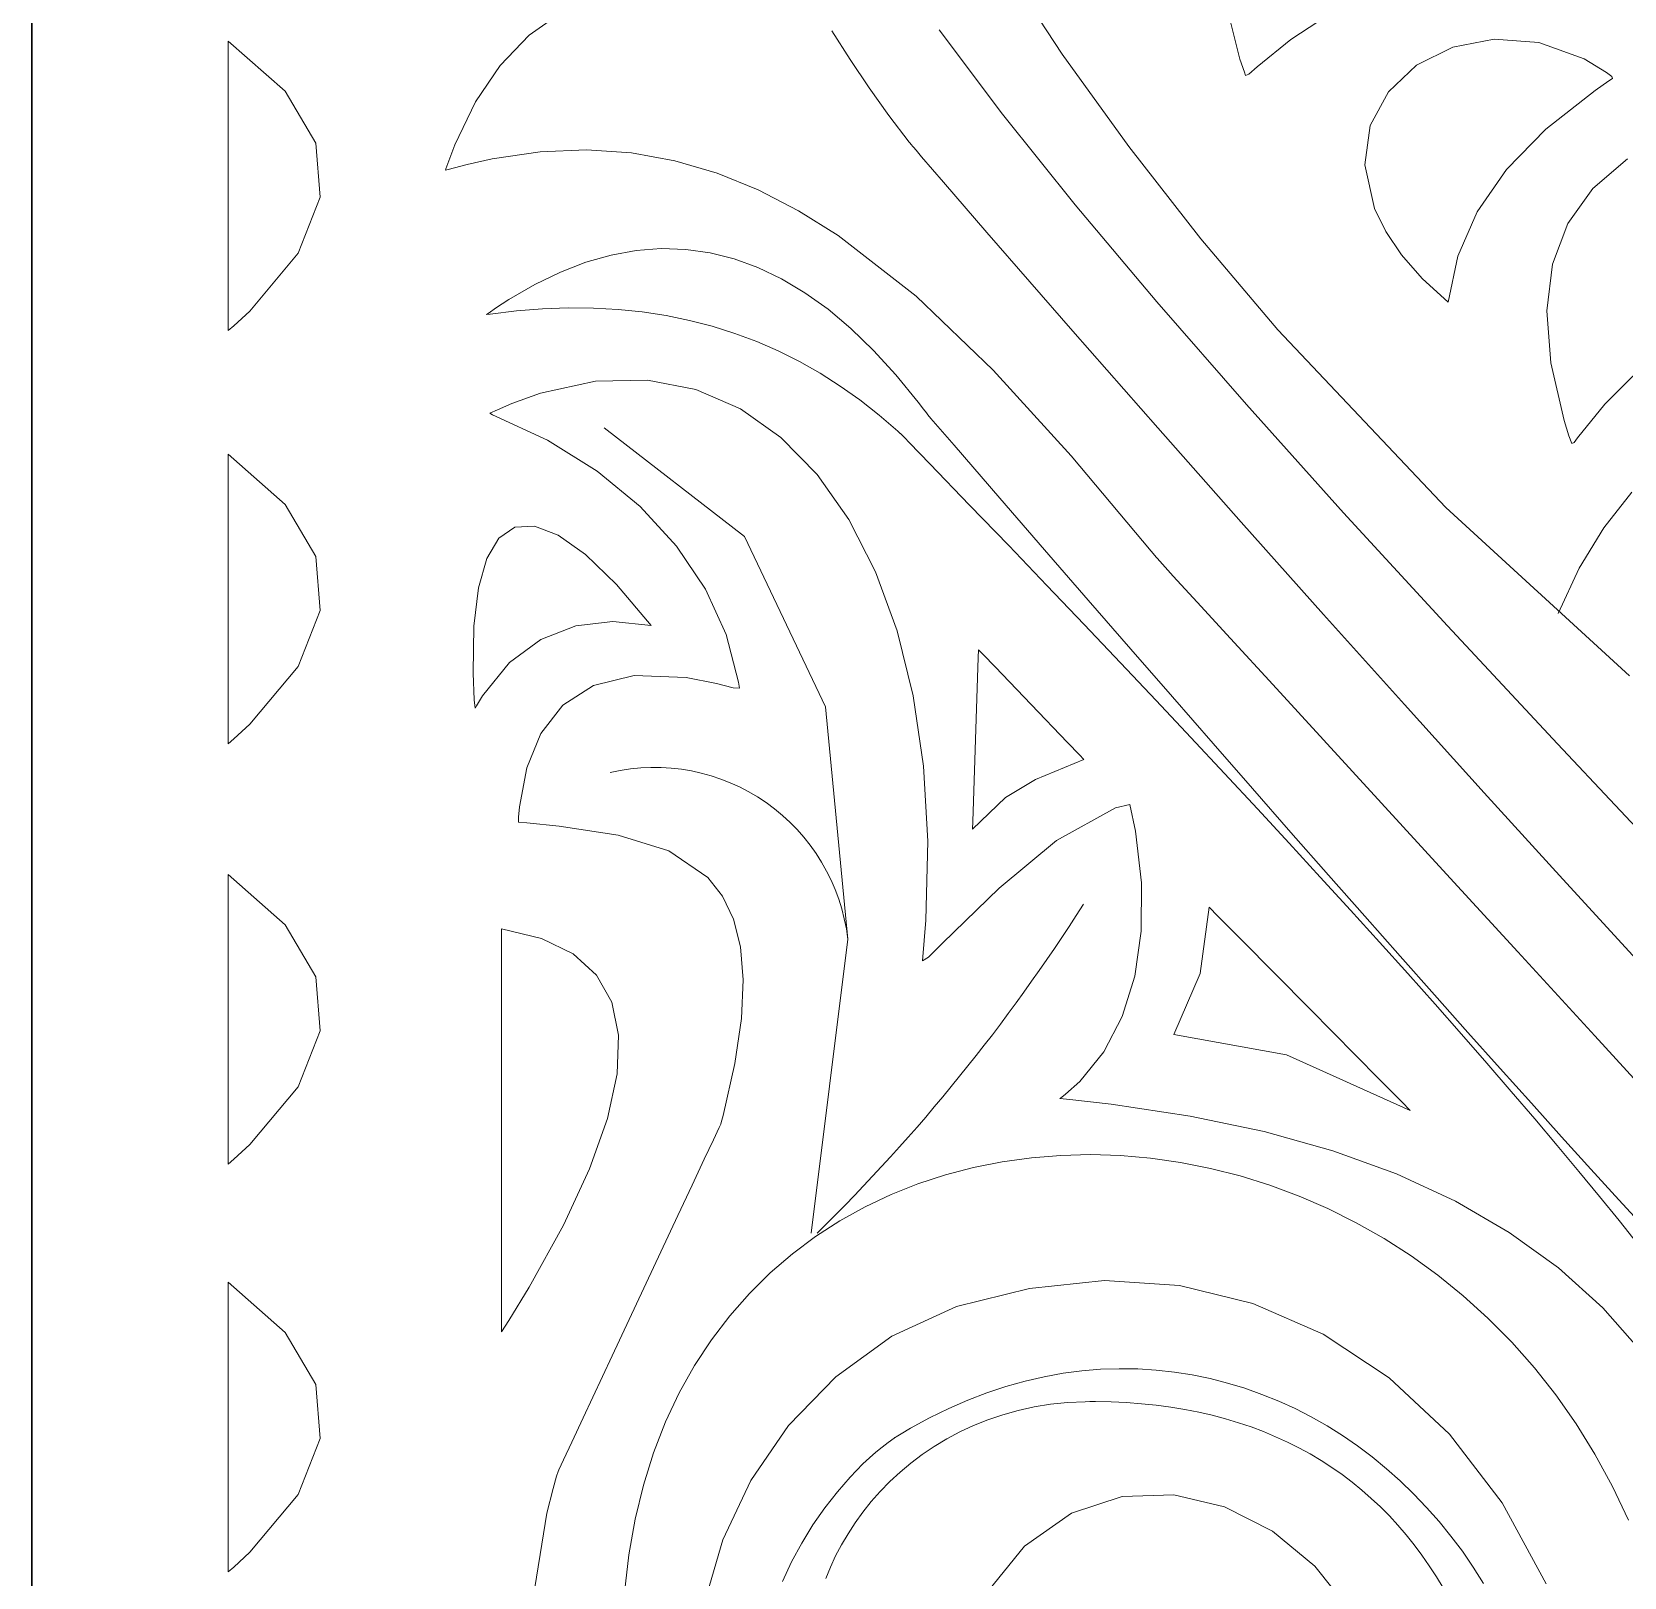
# Model space of a CAD drawing. Header units: inches. Extents: x 249 to 1192, y -18 to 440.
# Drawn here: x 634.3548 to 634.6963, y 187.2197 to 187.5511 of the extents above; entities that cross this region are included whole.
import ezdxf

# ---------------------------------------------------------------- set-up
doc = ezdxf.new("R2010")
doc.units = ezdxf.units.IN
doc.header["$MEASUREMENT"] = 0
doc.layers.add('DINDING', color=6, linetype='Continuous', lineweight=0)
doc.layers.add('KACA', color=141, linetype='Continuous', lineweight=30)

# ---------------------------------------------------------------- blocks, each defined once
blk = doc.blocks.new('GORGA')
blk.add_lwpolyline([(366.59218, 151.19092), (367.59218, 151.19092), (367.59218, 149.19092), (366.59218, 149.19092)], close=True)
blk.add_lwpolyline([(366.59218, 151.19092), (367.59218, 151.19092), (367.59218, 149.19092), (366.59218, 149.19092)], close=True)
at = {"lineweight": 9}
for points in [[(367.33568, 150.585), (367.3331, 150.57442), (367.3321, 150.57162), (367.33183, 150.57091), (367.33113, 150.57121), (367.32932, 150.57279), (367.32215, 150.57861), (367.30823, 150.58779)], [(367.24991, 150.55302), (367.25733, 150.54671), (367.26269, 150.53918), (367.26598, 150.53044), (367.26722, 150.52048), (367.26639, 150.50932), (367.2635, 150.49694), (367.26246, 150.49365), (367.26188, 150.49198), (367.26134, 150.49223), (367.26062, 150.49319), (367.25479, 150.50045), (367.24254, 150.51262)], [(367.47839, 150.5846), (367.48548, 150.57954), (367.49169, 150.57309), (367.49702, 150.56526), (367.50147, 150.55605), (367.50337, 150.55092), (367.50348, 150.55059), (367.50285, 150.55075), (367.50149, 150.55113), (367.49879, 150.55184), (367.49347, 150.55303), (367.48314, 150.55456), (367.47318, 150.55497), (367.46356, 150.55432), (367.45424, 150.55264), (367.44519, 150.54999), (367.43635, 150.5464), (367.42771, 150.54192), (367.41921, 150.53659), (367.40251, 150.52359), (367.38596, 150.50773), (367.36924, 150.48938), (367.35206, 150.46889), (367.35096, 150.46755), (367.35082, 150.46739), (367.35024, 150.46675), (367.34907, 150.46548), (367.34734, 150.46358), (367.34223, 150.45801), (367.33507, 150.4502), (367.32599, 150.4403), (367.31515, 150.42848), (367.30268, 150.41487), (367.28873, 150.39965), (367.27343, 150.38297), (367.25695, 150.36499), (367.23941, 150.34586)], [(367.33568, 150.585), (367.3331, 150.57442), (367.3321, 150.57162), (367.33183, 150.57091), (367.33113, 150.57121), (367.32932, 150.57279), (367.32215, 150.57861), (367.30823, 150.58779)], [(367.24991, 150.55302), (367.25733, 150.54671), (367.26269, 150.53918), (367.26598, 150.53044), (367.26722, 150.52048), (367.26639, 150.50932), (367.2635, 150.49694), (367.26246, 150.49365), (367.26188, 150.49198), (367.26134, 150.49223), (367.26062, 150.49319), (367.25479, 150.50045), (367.24254, 150.51262)], [(367.47839, 150.5846), (367.48548, 150.57954), (367.49169, 150.57309), (367.49702, 150.56526), (367.50147, 150.55605), (367.50337, 150.55092), (367.50348, 150.55059), (367.50285, 150.55075), (367.50149, 150.55113), (367.49879, 150.55184), (367.49347, 150.55303), (367.48314, 150.55456), (367.47318, 150.55497), (367.46356, 150.55432), (367.45424, 150.55264), (367.44519, 150.54999), (367.43635, 150.5464), (367.42771, 150.54192), (367.41921, 150.53659), (367.40251, 150.52359), (367.38596, 150.50773), (367.36924, 150.48938), (367.35206, 150.46889), (367.35096, 150.46755), (367.35082, 150.46739), (367.35024, 150.46675), (367.34907, 150.46548), (367.34734, 150.46358), (367.34223, 150.45801), (367.33507, 150.4502), (367.32599, 150.4403), (367.31515, 150.42848), (367.30268, 150.41487), (367.28873, 150.39965), (367.27343, 150.38297), (367.25695, 150.36499), (367.23941, 150.34586)], [(367.24673, 150.29707), (367.25523, 150.30663), (367.26474, 150.31522), (367.27526, 150.32285), (367.28682, 150.32956), (367.29943, 150.33538), (367.3131, 150.34034), (367.32784, 150.34447), (367.34369, 150.34779), (367.36063, 150.35034), (367.36953, 150.35134), (367.37168, 150.35156), (367.37127, 150.35186), (367.37046, 150.35248), (367.36741, 150.35517), (367.36222, 150.36155), (367.35829, 150.36914), (367.35562, 150.3778), (367.35424, 150.38741), (367.35419, 150.39782), (367.35547, 150.40889), (367.35663, 150.41463), (367.35976, 150.41387), (367.37239, 150.40691), (367.38469, 150.39669), (367.39681, 150.38485), (367.39983, 150.38183), (367.40116, 150.38106), (367.40042, 150.38982), (367.4, 150.40677), (367.40092, 150.42285), (367.40314, 150.43791), (367.40659, 150.45183), (367.41121, 150.46447), (367.41694, 150.47568), (367.42372, 150.48533), (367.43149, 150.49329), (367.44019, 150.49941), (367.44976, 150.50357), (367.46013, 150.50561), (367.47125, 150.50541), (367.48306, 150.50283), (367.4892, 150.5006), (367.49233, 150.49925), (367.49391, 150.49851), (367.49336, 150.49816), (367.48155, 150.49271), (367.47095, 150.48611), (367.46168, 150.47849), (367.45389, 150.47001), (367.44769, 150.4608), (367.44322, 150.45102), (367.4406, 150.44081), (367.44041, 150.43951), (367.44176, 150.43961), (367.44529, 150.44055), (367.45183, 150.44184), (367.46297, 150.44227), (367.47172, 150.44015), (367.47831, 150.43588), (367.48299, 150.42985), (367.48601, 150.42245), (367.48761, 150.41408), (367.48781, 150.41188), (367.48776, 150.41083), (367.48598, 150.41067), (367.47908, 150.40998), (367.46639, 150.40804), (367.45558, 150.40465), (367.44718, 150.39892), (367.44404, 150.39491), (367.44168, 150.38999), (367.44017, 150.38405), (367.43958, 150.37698), (367.43996, 150.36868), (367.44139, 150.35903), (367.44391, 150.34792), (367.44431, 150.34643), (367.44441, 150.34605), (367.44446, 150.34594), (367.44475, 150.34533), (367.44597, 150.34272), (367.44794, 150.33851), (367.45053, 150.333), (367.45358, 150.32649), (367.46769, 150.29638), (367.47394, 150.28305), (367.47637, 150.27786), (367.47815, 150.27406), (367.47915, 150.27193), (367.47931, 150.27158), (367.47962, 150.27056), (367.48038, 150.2679), (367.48173, 150.26263), (367.48497, 150.24224)], [(367.3094, 150.24174), (367.31696, 150.25128), (367.32609, 150.25879), (367.33633, 150.26398), (367.34724, 150.26654), (367.35833, 150.26619), (367.36915, 150.26262), (367.37924, 150.25553), (367.38813, 150.24464)], [(367.44785, 150.24371), (367.44397, 150.2569), (367.43795, 150.26962), (367.42985, 150.28144), (367.41975, 150.29189), (367.40771, 150.30056), (367.39381, 150.30698), (367.37815, 150.31079), (367.3621, 150.31253), (367.34604, 150.31145), (367.3303, 150.30759), (367.31519, 150.30098), (367.30102, 150.29164), (367.28811, 150.27959), (367.27678, 150.26487), (367.26735, 150.2475)], [(367.24018, 150.40133), (367.26495, 150.42758), (367.28855, 150.45288), (367.31083, 150.47716), (367.33166, 150.50036), (367.35089, 150.52238), (367.36838, 150.54317), (367.38399, 150.56265), (367.39759, 150.58075)], [(367.38422, 150.59535), (367.37118, 150.57552), (367.3569, 150.55568), (367.34145, 150.53593), (367.32491, 150.51639), (367.28889, 150.47829), (367.24949, 150.4422)], [(367.24896, 150.4816), (367.25498, 150.47396), (367.26026, 150.46527), (367.26475, 150.45556)], [(367.24673, 150.29707), (367.25523, 150.30663), (367.26474, 150.31522), (367.27526, 150.32285), (367.28682, 150.32956), (367.29943, 150.33538), (367.3131, 150.34034), (367.32784, 150.34447), (367.34369, 150.34779), (367.36063, 150.35034), (367.36953, 150.35134), (367.37168, 150.35156), (367.37127, 150.35186), (367.37046, 150.35248), (367.36741, 150.35517), (367.36222, 150.36155), (367.35829, 150.36914), (367.35562, 150.3778), (367.35424, 150.38741), (367.35419, 150.39782), (367.35547, 150.40889), (367.35663, 150.41463), (367.35976, 150.41387), (367.37239, 150.40691), (367.38469, 150.39669), (367.39681, 150.38485), (367.39983, 150.38183), (367.40116, 150.38106), (367.40042, 150.38982), (367.4, 150.40677), (367.40092, 150.42285), (367.40314, 150.43791), (367.40659, 150.45183), (367.41121, 150.46447), (367.41694, 150.47568), (367.42372, 150.48533), (367.43149, 150.49329), (367.44019, 150.49941), (367.44976, 150.50357), (367.46013, 150.50561), (367.47125, 150.50541), (367.48306, 150.50283), (367.4892, 150.5006), (367.49233, 150.49925), (367.49391, 150.49851), (367.49336, 150.49816), (367.48155, 150.49271), (367.47095, 150.48611), (367.46168, 150.47849), (367.45389, 150.47001), (367.44769, 150.4608), (367.44322, 150.45102), (367.4406, 150.44081), (367.44041, 150.43951), (367.44176, 150.43961), (367.44529, 150.44055), (367.45183, 150.44184), (367.46297, 150.44227), (367.47172, 150.44015), (367.47831, 150.43588), (367.48299, 150.42985), (367.48601, 150.42245), (367.48761, 150.41408), (367.48781, 150.41188), (367.48776, 150.41083), (367.48598, 150.41067), (367.47908, 150.40998), (367.46639, 150.40804), (367.45558, 150.40465), (367.44718, 150.39892), (367.44404, 150.39491), (367.44168, 150.38999), (367.44017, 150.38405), (367.43958, 150.37698), (367.43996, 150.36868), (367.44139, 150.35903), (367.44391, 150.34792), (367.44431, 150.34643), (367.44441, 150.34605), (367.44446, 150.34594), (367.44475, 150.34533), (367.44597, 150.34272), (367.44794, 150.33851), (367.45053, 150.333), (367.45358, 150.32649), (367.46769, 150.29638), (367.47394, 150.28305), (367.47637, 150.27786), (367.47815, 150.27406), (367.47915, 150.27193), (367.47931, 150.27158), (367.47962, 150.27056), (367.48038, 150.2679), (367.48173, 150.26263), (367.48497, 150.24224)], [(367.3094, 150.24174), (367.31696, 150.25128), (367.32609, 150.25879), (367.33633, 150.26398), (367.34724, 150.26654), (367.35833, 150.26619), (367.36915, 150.26262), (367.37924, 150.25553), (367.38813, 150.24464)], [(367.44785, 150.24371), (367.44397, 150.2569), (367.43795, 150.26962), (367.42985, 150.28144), (367.41975, 150.29189), (367.40771, 150.30056), (367.39381, 150.30698), (367.37815, 150.31079), (367.3621, 150.31253), (367.34604, 150.31145), (367.3303, 150.30759), (367.31519, 150.30098), (367.30102, 150.29164), (367.28811, 150.27959), (367.27678, 150.26487), (367.26735, 150.2475)], [(367.24018, 150.40133), (367.26495, 150.42758), (367.28855, 150.45288), (367.31083, 150.47716), (367.33166, 150.50036), (367.35089, 150.52238), (367.36838, 150.54317), (367.38399, 150.56265), (367.39759, 150.58075)], [(367.38422, 150.59535), (367.37118, 150.57552), (367.3569, 150.55568), (367.34145, 150.53593), (367.32491, 150.51639), (367.28889, 150.47829), (367.24949, 150.4422)], [(367.24896, 150.4816), (367.25498, 150.47396), (367.26026, 150.46527), (367.26475, 150.45556)], [(367.46509, 150.24562), (367.46416, 150.25366), (367.46279, 150.26133), (367.461, 150.26865), (367.45881, 150.2756), (367.45623, 150.28219), (367.4533, 150.28843), (367.45001, 150.2943), (367.4464, 150.29981), (367.44248, 150.30496), (367.43827, 150.30976), (367.43378, 150.31419), (367.42903, 150.31827), (367.42405, 150.32198), (367.41885, 150.32534), (367.41345, 150.32834), (367.40786, 150.33099), (367.4021, 150.33327), (367.3962, 150.3352), (367.39017, 150.33678), (367.38402, 150.33799), (367.37778, 150.33885), (367.37147, 150.33936), (367.36509, 150.33951), (367.35868, 150.3393), (367.35224, 150.33874), (367.3458, 150.33783), (367.33938, 150.33656), (367.33298, 150.33494), (367.32664, 150.33296), (367.32036, 150.33064), (367.31417, 150.32795), (367.30808, 150.32492), (367.30212, 150.32153), (367.29629, 150.31779), (367.29062, 150.3137), (367.28513, 150.30926), (367.27984, 150.30447), (367.27475, 150.29932), (367.26989, 150.29383), (367.26529, 150.28798), (367.26094, 150.28179), (367.25689, 150.27525), (367.25313, 150.26835), (367.24969, 150.26111)], [(367.24722, 150.38051), (367.2638, 150.3986), (367.28065, 150.41709), (367.29776, 150.43601), (367.31513, 150.45535), (367.33277, 150.47513), (367.35068, 150.49538), (367.36886, 150.51609), (367.38731, 150.53729), (367.39664, 150.54807), (367.40133, 150.55351), (367.40251, 150.55488), (367.4031, 150.55556), (367.40336, 150.55586), (367.40343, 150.55595), (367.40398, 150.55666), (367.40835, 150.56238), (367.41257, 150.56827), (367.41665, 150.57432), (367.42059, 150.58052)], [(367.46509, 150.24562), (367.46416, 150.25366), (367.46279, 150.26133), (367.461, 150.26865), (367.45881, 150.2756), (367.45623, 150.28219), (367.4533, 150.28843), (367.45001, 150.2943), (367.4464, 150.29981), (367.44248, 150.30496), (367.43827, 150.30976), (367.43378, 150.31419), (367.42903, 150.31827), (367.42405, 150.32198), (367.41885, 150.32534), (367.41345, 150.32834), (367.40786, 150.33099), (367.4021, 150.33327), (367.3962, 150.3352), (367.39017, 150.33678), (367.38402, 150.33799), (367.37778, 150.33885), (367.37147, 150.33936), (367.36509, 150.33951), (367.35868, 150.3393), (367.35224, 150.33874), (367.3458, 150.33783), (367.33938, 150.33656), (367.33298, 150.33494), (367.32664, 150.33296), (367.32036, 150.33064), (367.31417, 150.32795), (367.30808, 150.32492), (367.30212, 150.32153), (367.29629, 150.31779), (367.29062, 150.3137), (367.28513, 150.30926), (367.27984, 150.30447), (367.27475, 150.29932), (367.26989, 150.29383), (367.26529, 150.28798), (367.26094, 150.28179), (367.25689, 150.27525), (367.25313, 150.26835), (367.24969, 150.26111)], [(367.24722, 150.38051), (367.2638, 150.3986), (367.28065, 150.41709), (367.29776, 150.43601), (367.31513, 150.45535), (367.33277, 150.47513), (367.35068, 150.49538), (367.36886, 150.51609), (367.38731, 150.53729), (367.39664, 150.54807), (367.40133, 150.55351), (367.40251, 150.55488), (367.4031, 150.55556), (367.40336, 150.55586), (367.40343, 150.55595), (367.40398, 150.55666), (367.40835, 150.56238), (367.41257, 150.56827), (367.41665, 150.57432), (367.42059, 150.58052)], [(367.2477, 150.32034), (367.25171, 150.32536), (367.25592, 150.33055), (367.26035, 150.33593), (367.26498, 150.34147), (367.26981, 150.34718), (367.27485, 150.35307), (367.2801, 150.35913), (367.28555, 150.36536), (367.2912, 150.37176), (367.29705, 150.37833), (367.30311, 150.38507), (367.30936, 150.39197), (367.31581, 150.39904), (367.32246, 150.40628), (367.3293, 150.41369), (367.33634, 150.42126), (367.34358, 150.42899), (367.35101, 150.43689), (367.35863, 150.44495), (367.36644, 150.45318), (367.37444, 150.46156), (367.38263, 150.47011), (367.39102, 150.47882), (367.39958, 150.48768), (367.40394, 150.49218), (367.40503, 150.49331), (367.40558, 150.49387), (367.40583, 150.49412), (367.40589, 150.49418), (367.40639, 150.49463), (367.41042, 150.49812), (367.41456, 150.50135), (367.41879, 150.50434), (367.42312, 150.50709), (367.42754, 150.50959), (367.43207, 150.51185), (367.43669, 150.51385), (367.4414, 150.51562), (367.44622, 150.51714), (367.45113, 150.51841), (367.45613, 150.51944), (367.46124, 150.52022), (367.46644, 150.52075), (367.47174, 150.52104), (367.47713, 150.52109), (367.48262, 150.52089), (367.48821, 150.52044), (367.4939, 150.51975), (367.49462, 150.51965), (367.49464, 150.51969), (367.49447, 150.51981), (367.49411, 150.52006), (367.4927, 150.52103), (367.4899, 150.52286), (367.48432, 150.5261), (367.47879, 150.52877), (367.47332, 150.53088), (367.46789, 150.53242), (367.46252, 150.53339), (367.4572, 150.5338), (367.45193, 150.53364), (367.44671, 150.53291), (367.44155, 150.53162), (367.43643, 150.52976), (367.43137, 150.52734), (367.42636, 150.52435), (367.4214, 150.52079), (367.41649, 150.51667), (367.41164, 150.51198), (367.40683, 150.50672), (367.40208, 150.5009), (367.4009, 150.49936), (367.40031, 150.49857), (367.39997, 150.49813), (367.39934, 150.4974), (367.39435, 150.49162), (367.38454, 150.48027), (367.37495, 150.4692), (367.36559, 150.45841), (367.35644, 150.44789), (367.34752, 150.43765), (367.33882, 150.42769), (367.33034, 150.41801), (367.32209, 150.4086), (367.31406, 150.39947), (367.30624, 150.39062), (367.29865, 150.38204), (367.29129, 150.37375), (367.28414, 150.36573), (367.27722, 150.35799), (367.27052, 150.35052), (367.26404, 150.34334), (367.25778, 150.33643), (367.25175, 150.32979), (367.24593, 150.32344)], [(367.2477, 150.32034), (367.25171, 150.32536), (367.25592, 150.33055), (367.26035, 150.33593), (367.26498, 150.34147), (367.26981, 150.34718), (367.27485, 150.35307), (367.2801, 150.35913), (367.28555, 150.36536), (367.2912, 150.37176), (367.29705, 150.37833), (367.30311, 150.38507), (367.30936, 150.39197), (367.31581, 150.39904), (367.32246, 150.40628), (367.3293, 150.41369), (367.33634, 150.42126), (367.34358, 150.42899), (367.35101, 150.43689), (367.35863, 150.44495), (367.36644, 150.45318), (367.37444, 150.46156), (367.38263, 150.47011), (367.39102, 150.47882), (367.39958, 150.48768), (367.40394, 150.49218), (367.40503, 150.49331), (367.40558, 150.49387), (367.40583, 150.49412), (367.40589, 150.49418), (367.40639, 150.49463), (367.41042, 150.49812), (367.41456, 150.50135), (367.41879, 150.50434), (367.42312, 150.50709), (367.42754, 150.50959), (367.43207, 150.51185), (367.43669, 150.51385), (367.4414, 150.51562), (367.44622, 150.51714), (367.45113, 150.51841), (367.45613, 150.51944), (367.46124, 150.52022), (367.46644, 150.52075), (367.47174, 150.52104), (367.47713, 150.52109), (367.48262, 150.52089), (367.48821, 150.52044), (367.4939, 150.51975), (367.49462, 150.51965), (367.49464, 150.51969), (367.49447, 150.51981), (367.49411, 150.52006), (367.4927, 150.52103), (367.4899, 150.52286), (367.48432, 150.5261), (367.47879, 150.52877), (367.47332, 150.53088), (367.46789, 150.53242), (367.46252, 150.53339), (367.4572, 150.5338), (367.45193, 150.53364), (367.44671, 150.53291), (367.44155, 150.53162), (367.43643, 150.52976), (367.43137, 150.52734), (367.42636, 150.52435), (367.4214, 150.52079), (367.41649, 150.51667), (367.41164, 150.51198), (367.40683, 150.50672), (367.40208, 150.5009), (367.4009, 150.49936), (367.40031, 150.49857), (367.39997, 150.49813), (367.39934, 150.4974), (367.39435, 150.49162), (367.38454, 150.48027), (367.37495, 150.4692), (367.36559, 150.45841), (367.35644, 150.44789), (367.34752, 150.43765), (367.33882, 150.42769), (367.33034, 150.41801), (367.32209, 150.4086), (367.31406, 150.39947), (367.30624, 150.39062), (367.29865, 150.38204), (367.29129, 150.37375), (367.28414, 150.36573), (367.27722, 150.35799), (367.27052, 150.35052), (367.26404, 150.34334), (367.25778, 150.33643), (367.25175, 150.32979), (367.24593, 150.32344)], [(367.46941, 150.49537), (367.43934, 150.47208), (367.42192, 150.43553), (367.41715, 150.38572), (367.42502, 150.32266)], [(367.46941, 150.49537), (367.43934, 150.47208), (367.42192, 150.43553), (367.41715, 150.38572), (367.42502, 150.32266)], [(367.28945, 150.24659), (367.29091, 150.24901), (367.29243, 150.25135), (367.29402, 150.25363), (367.29567, 150.25584), (367.29738, 150.25798), (367.29916, 150.26004), (367.30099, 150.26204), (367.3029, 150.26396), (367.30486, 150.26581), (367.30689, 150.26758), (367.30898, 150.26928), (367.31113, 150.2709), (367.31335, 150.27245), (367.31563, 150.27393), (367.31797, 150.27532), (367.32038, 150.27664), (367.32285, 150.27788), (367.32538, 150.27903), (367.32797, 150.28011), (367.33063, 150.28111), (367.33335, 150.28203), (367.33614, 150.28286), (367.33898, 150.28361), (367.34189, 150.28428), (367.34486, 150.28486), (367.3479, 150.28536), (367.35099, 150.28577), (367.35415, 150.2861), (367.35738, 150.28634), (367.36066, 150.28649), (367.36401, 150.28655), (367.36443, 150.28655), (367.36478, 150.28655), (367.36527, 150.28655), (367.36623, 150.28653), (367.37, 150.28635), (367.37365, 150.28597), (367.37719, 150.2854), (367.38061, 150.28466), (367.38391, 150.28374), (367.3871, 150.28267), (367.39016, 150.28145), (367.39311, 150.28008), (367.39593, 150.27858), (367.39862, 150.27695), (367.40119, 150.27521), (367.40364, 150.27337), (367.40596, 150.27143), (367.40814, 150.26939), (367.4102, 150.26728), (367.41213, 150.2651), (367.41392, 150.26286), (367.41559, 150.26057), (367.41711, 150.25823), (367.4185, 150.25586), (367.41976, 150.25346), (367.42087, 150.25105), (367.42185, 150.24863)], [(367.43116, 150.24801), (367.42922, 150.25219), (367.42703, 150.25623), (367.42463, 150.2601), (367.42207, 150.26376), (367.4194, 150.26718), (367.41666, 150.27033), (367.4139, 150.27318), (367.41252, 150.27447), (367.41116, 150.27568), (367.40982, 150.2768), (367.4085, 150.27781), (367.40722, 150.27873), (367.40706, 150.27884), (367.40698, 150.27889), (367.40676, 150.27903), (367.40574, 150.27965), (367.4037, 150.28085), (367.39962, 150.28309), (367.39552, 150.2851), (367.39142, 150.28689), (367.38732, 150.28846), (367.38323, 150.28981), (367.37914, 150.29096), (367.37506, 150.29189), (367.37099, 150.29262), (367.36694, 150.29315), (367.36292, 150.29348), (367.35892, 150.29361), (367.35495, 150.29356), (367.35101, 150.29331), (367.34711, 150.29289), (367.34326, 150.29228), (367.33945, 150.29149), (367.33568, 150.29053), (367.33197, 150.28941), (367.32832, 150.28811), (367.32473, 150.28665), (367.3212, 150.28504), (367.31775, 150.28326), (367.31436, 150.28134), (367.31105, 150.27926), (367.30782, 150.27704), (367.30467, 150.27468), (367.30161, 150.27217), (367.29865, 150.26954), (367.29578, 150.26677), (367.293, 150.26387), (367.29033, 150.26085), (367.28777, 150.25771), (367.28532, 150.25445), (367.28299, 150.25107), (367.28077, 150.24758)], [(367.28945, 150.24659), (367.29091, 150.24901), (367.29243, 150.25135), (367.29402, 150.25363), (367.29567, 150.25584), (367.29738, 150.25798), (367.29916, 150.26004), (367.30099, 150.26204), (367.3029, 150.26396), (367.30486, 150.26581), (367.30689, 150.26758), (367.30898, 150.26928), (367.31113, 150.2709), (367.31335, 150.27245), (367.31563, 150.27393), (367.31797, 150.27532), (367.32038, 150.27664), (367.32285, 150.27788), (367.32538, 150.27903), (367.32797, 150.28011), (367.33063, 150.28111), (367.33335, 150.28203), (367.33614, 150.28286), (367.33898, 150.28361), (367.34189, 150.28428), (367.34486, 150.28486), (367.3479, 150.28536), (367.35099, 150.28577), (367.35415, 150.2861), (367.35738, 150.28634), (367.36066, 150.28649), (367.36401, 150.28655), (367.36443, 150.28655), (367.36478, 150.28655), (367.36527, 150.28655), (367.36623, 150.28653), (367.37, 150.28635), (367.37365, 150.28597), (367.37719, 150.2854), (367.38061, 150.28466), (367.38391, 150.28374), (367.3871, 150.28267), (367.39016, 150.28145), (367.39311, 150.28008), (367.39593, 150.27858), (367.39862, 150.27695), (367.40119, 150.27521), (367.40364, 150.27337), (367.40596, 150.27143), (367.40814, 150.26939), (367.4102, 150.26728), (367.41213, 150.2651), (367.41392, 150.26286), (367.41559, 150.26057), (367.41711, 150.25823), (367.4185, 150.25586), (367.41976, 150.25346), (367.42087, 150.25105), (367.42185, 150.24863)], [(367.43116, 150.24801), (367.42922, 150.25219), (367.42703, 150.25623), (367.42463, 150.2601), (367.42207, 150.26376), (367.4194, 150.26718), (367.41666, 150.27033), (367.4139, 150.27318), (367.41252, 150.27447), (367.41116, 150.27568), (367.40982, 150.2768), (367.4085, 150.27781), (367.40722, 150.27873), (367.40706, 150.27884), (367.40698, 150.27889), (367.40676, 150.27903), (367.40574, 150.27965), (367.4037, 150.28085), (367.39962, 150.28309), (367.39552, 150.2851), (367.39142, 150.28689), (367.38732, 150.28846), (367.38323, 150.28981), (367.37914, 150.29096), (367.37506, 150.29189), (367.37099, 150.29262), (367.36694, 150.29315), (367.36292, 150.29348), (367.35892, 150.29361), (367.35495, 150.29356), (367.35101, 150.29331), (367.34711, 150.29289), (367.34326, 150.29228), (367.33945, 150.29149), (367.33568, 150.29053), (367.33197, 150.28941), (367.32832, 150.28811), (367.32473, 150.28665), (367.3212, 150.28504), (367.31775, 150.28326), (367.31436, 150.28134), (367.31105, 150.27926), (367.30782, 150.27704), (367.30467, 150.27468), (367.30161, 150.27217), (367.29865, 150.26954), (367.29578, 150.26677), (367.293, 150.26387), (367.29033, 150.26085), (367.28777, 150.25771), (367.28532, 150.25445), (367.28299, 150.25107), (367.28077, 150.24758)]]:
    blk.add_lwpolyline(points, dxfattribs=at)
for points in [[(367.28835, 150.52232), (367.29393, 150.52742), (367.29838, 150.53249), (367.30177, 150.5375), (367.30417, 150.54241), (367.30623, 150.55174), (367.30508, 150.56019), (367.30121, 150.56743), (367.29516, 150.57314), (367.28741, 150.57702), (367.27849, 150.57875), (367.26891, 150.578), (367.25918, 150.57448), (367.25441, 150.57157), (367.25324, 150.57072), (367.25311, 150.57026), (367.25388, 150.56976), (367.25686, 150.56774), (367.26743, 150.55944), (367.27587, 150.55074), (367.28217, 150.54166), (367.28633, 150.53219), (367.28835, 150.52232)], [(367.28835, 150.52232), (367.29393, 150.52742), (367.29838, 150.53249), (367.30177, 150.5375), (367.30417, 150.54241), (367.30623, 150.55174), (367.30508, 150.56019), (367.30121, 150.56743), (367.29516, 150.57314), (367.28741, 150.57702), (367.27849, 150.57875), (367.26891, 150.578), (367.25918, 150.57448), (367.25441, 150.57157), (367.25324, 150.57072), (367.25311, 150.57026), (367.25388, 150.56976), (367.25686, 150.56774), (367.26743, 150.55944), (367.27587, 150.55074), (367.28217, 150.54166), (367.28633, 150.53219), (367.28835, 150.52232)], [(367.55009, 150.57832), (367.53787, 150.56756), (367.53129, 150.55639), (367.53036, 150.54481), (367.53505, 150.53282), (367.54539, 150.52042), (367.54885, 150.51726), (367.55009, 150.51624), (367.55009, 150.5169), (367.55009, 150.52591), (367.55009, 150.55867), (367.55009, 150.57259), (367.55009, 150.57832)], [(367.55009, 150.57832), (367.53787, 150.56756), (367.53129, 150.55639), (367.53036, 150.54481), (367.53505, 150.53282), (367.54539, 150.52042), (367.54885, 150.51726), (367.55009, 150.51624), (367.55009, 150.5169), (367.55009, 150.52591), (367.55009, 150.55867), (367.55009, 150.57259), (367.55009, 150.57832)], [(367.55009, 150.48971), (367.53787, 150.47895), (367.53129, 150.46778), (367.53036, 150.4562), (367.53505, 150.44421), (367.54539, 150.43181), (367.54885, 150.42865), (367.55009, 150.42763), (367.55009, 150.42829), (367.55009, 150.4373), (367.55009, 150.47006), (367.55009, 150.48398), (367.55009, 150.48971)], [(367.55009, 150.48971), (367.53787, 150.47895), (367.53129, 150.46778), (367.53036, 150.4562), (367.53505, 150.44421), (367.54539, 150.43181), (367.54885, 150.42865), (367.55009, 150.42763), (367.55009, 150.42829), (367.55009, 150.4373), (367.55009, 150.47006), (367.55009, 150.48398), (367.55009, 150.48971)], [(367.45932, 150.45296), (367.46679, 150.46175), (367.47345, 150.46818), (367.4793, 150.47234), (367.48434, 150.47427), (367.48856, 150.47404), (367.49198, 150.47172), (367.49458, 150.46737), (367.49637, 150.46104), (367.49736, 150.45281), (367.49753, 150.44274), (367.49731, 150.43703), (367.49709, 150.43522), (367.49678, 150.43578), (367.4955, 150.43793), (367.4897, 150.44507), (367.48297, 150.45001), (367.47552, 150.45289), (367.46757, 150.45382), (367.45932, 150.45296)], [(367.45932, 150.45296), (367.46679, 150.46175), (367.47345, 150.46818), (367.4793, 150.47234), (367.48434, 150.47427), (367.48856, 150.47404), (367.49198, 150.47172), (367.49458, 150.46737), (367.49637, 150.46104), (367.49736, 150.45281), (367.49753, 150.44274), (367.49731, 150.43703), (367.49709, 150.43522), (367.49678, 150.43578), (367.4955, 150.43793), (367.4897, 150.44507), (367.48297, 150.45001), (367.47552, 150.45289), (367.46757, 150.45382), (367.45932, 150.45296)], [(367.3665, 150.42424), (367.37687, 150.41998), (367.38332, 150.41609), (367.39039, 150.40933), (367.39034, 150.41098), (367.39019, 150.41534), (367.38975, 150.42856), (367.38932, 150.44177), (367.38917, 150.44613), (367.38912, 150.44778), (367.38814, 150.44677), (367.38558, 150.4441), (367.37781, 150.43601), (367.37004, 150.42792), (367.36747, 150.42525), (367.3665, 150.42424)], [(367.3665, 150.42424), (367.37687, 150.41998), (367.38332, 150.41609), (367.39039, 150.40933), (367.39034, 150.41098), (367.39019, 150.41534), (367.38975, 150.42856), (367.38932, 150.44177), (367.38917, 150.44613), (367.38912, 150.44778), (367.38814, 150.44677), (367.38558, 150.4441), (367.37781, 150.43601), (367.37004, 150.42792), (367.36747, 150.42525), (367.3665, 150.42424)], [(367.55009, 150.39957), (367.53787, 150.38881), (367.53129, 150.37764), (367.53036, 150.36606), (367.53505, 150.35407), (367.54539, 150.34167), (367.54885, 150.33851), (367.55009, 150.3375), (367.55009, 150.33815), (367.55009, 150.34716), (367.55009, 150.37992), (367.55009, 150.39384), (367.55009, 150.39957)], [(367.55009, 150.39957), (367.53787, 150.38881), (367.53129, 150.37764), (367.53036, 150.36606), (367.53505, 150.35407), (367.54539, 150.34167), (367.54885, 150.33851), (367.55009, 150.3375), (367.55009, 150.33815), (367.55009, 150.34716), (367.55009, 150.37992), (367.55009, 150.39384), (367.55009, 150.39957)], [(367.33962, 150.39255), (367.34159, 150.37834), (367.34724, 150.36528), (367.32307, 150.36091), (367.2965, 150.349), (367.29835, 150.35087), (367.30324, 150.3558), (367.31806, 150.37078), (367.33288, 150.38575), (367.33777, 150.39068), (367.33962, 150.39255)], [(367.33962, 150.39255), (367.34159, 150.37834), (367.34724, 150.36528), (367.32307, 150.36091), (367.2965, 150.349), (367.29835, 150.35087), (367.30324, 150.3558), (367.31806, 150.37078), (367.33288, 150.38575), (367.33777, 150.39068), (367.33962, 150.39255)], [(367.49143, 150.38793), (367.48286, 150.38588), (367.47607, 150.38258), (367.47105, 150.37802), (367.4678, 150.37222), (367.46632, 150.36516), (367.46662, 150.35685), (367.46869, 150.34728), (367.47253, 150.33646), (367.47814, 150.3244), (367.48552, 150.31107), (367.48988, 150.30394), (367.49143, 150.3015), (367.49143, 150.30156), (367.49143, 150.30247), (367.49143, 150.30717), (367.49143, 150.315), (367.49143, 150.33665), (367.49143, 150.36058), (367.49143, 150.37126), (367.49143, 150.37995), (367.49143, 150.38579), (367.49143, 150.38793)], [(367.49143, 150.38793), (367.48286, 150.38588), (367.47607, 150.38258), (367.47105, 150.37802), (367.4678, 150.37222), (367.46632, 150.36516), (367.46662, 150.35685), (367.46869, 150.34728), (367.47253, 150.33646), (367.47814, 150.3244), (367.48552, 150.31107), (367.48988, 150.30394), (367.49143, 150.3015), (367.49143, 150.30156), (367.49143, 150.30247), (367.49143, 150.30717), (367.49143, 150.315), (367.49143, 150.33665), (367.49143, 150.36058), (367.49143, 150.37126), (367.49143, 150.37995), (367.49143, 150.38579), (367.49143, 150.38793)], [(367.55009, 150.31215), (367.53787, 150.30138), (367.53129, 150.29021), (367.53036, 150.27863), (367.53505, 150.26664), (367.54539, 150.25425), (367.54885, 150.25108), (367.55009, 150.25007), (367.55009, 150.25072), (367.55009, 150.25973), (367.55009, 150.29249), (367.55009, 150.30641), (367.55009, 150.31215)], [(367.55009, 150.31215), (367.53787, 150.30138), (367.53129, 150.29021), (367.53036, 150.27863), (367.53505, 150.26664), (367.54539, 150.25425), (367.54885, 150.25108), (367.55009, 150.25007), (367.55009, 150.25072), (367.55009, 150.25973), (367.55009, 150.29249), (367.55009, 150.30641), (367.55009, 150.31215)]]:
    blk.add_lwpolyline(points, close=True, dxfattribs=at)
for points in [[(367.46814, 150.42144, 0.447647), (367.41715, 150.38572)], [(367.46814, 150.42144, 0.447647), (367.41715, 150.38572)], [(367.3666, 150.39319, 0.056597), (367.42374, 150.32266)], [(367.3666, 150.39319, 0.056597), (367.42374, 150.32266)]]:
    blk.add_lwpolyline(points, format="xyb", dxfattribs=at)
blk = doc.blocks.new('ampak samping')
at = {"layer": 'KACA', "xscale": -1}
blk.add_blockref('GORGA', (1001.94697, 36.97082), dxfattribs=at)

msp = doc.modelspace()

# ---------------------------------------------------------------- block references
at = {"layer": 'DINDING'}
msp.add_blockref('ampak samping', (0, 0), dxfattribs=at)

doc.saveas('drawing.dxf')
